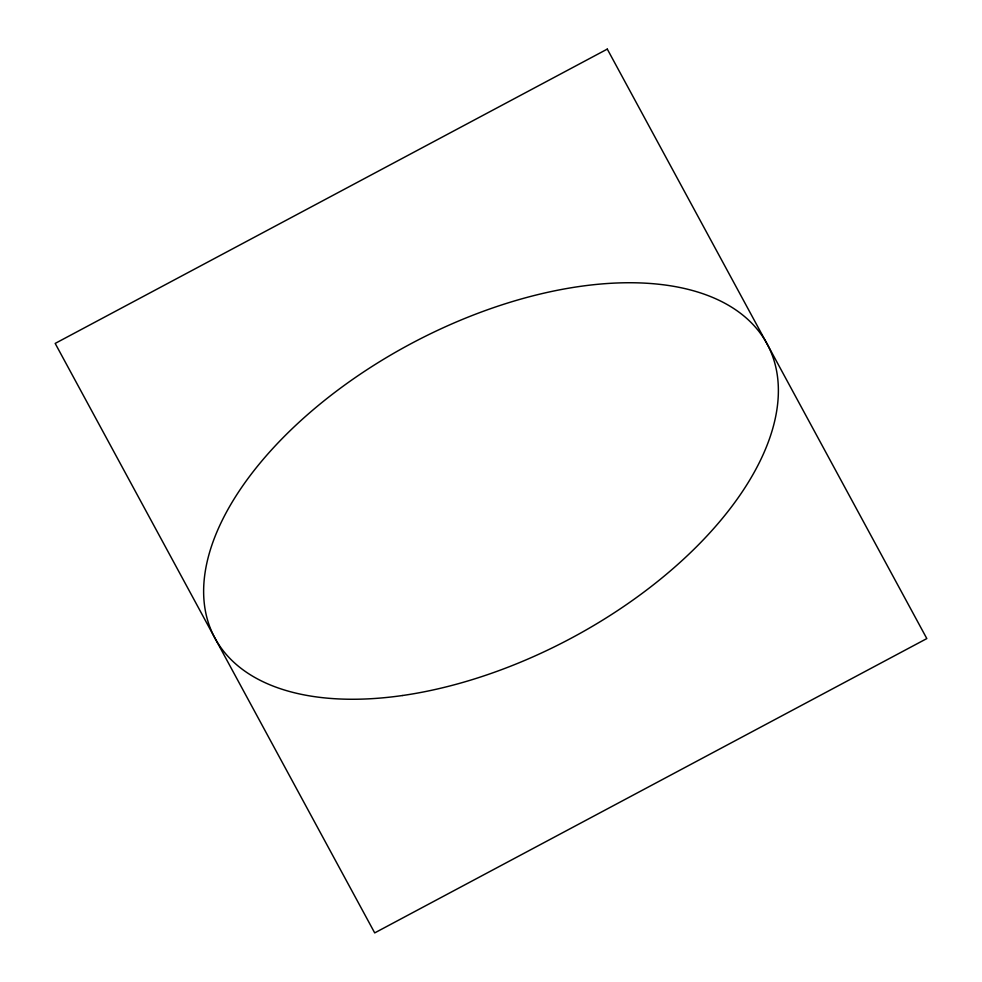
<?xml version="1.0" encoding="UTF-8"?>
<svg xmlns="http://www.w3.org/2000/svg" width="982" height="982" viewBox="0 0 982 982"><rect width="100%" height="100%" fill="white"/><g stroke="black" fill="none" stroke-linecap="round" stroke-linejoin="round"><path stroke-width="1.47" d="M607.293 49.1L55.176 343.418L374.707 932.9L926.824 638.582L607.293 49.1M402.424 695.526A312.828 167.627 -27.9 0 0 772.048 354.735A312.828 167.627 -27.9 0 0 298.528 422.739A312.828 167.627 -27.9 0 0 402.424 695.526"/></g></svg>
